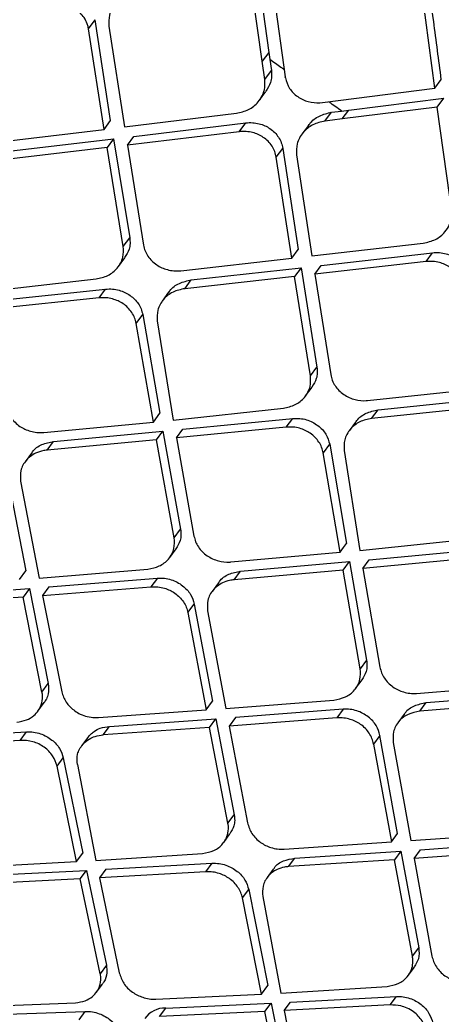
# Model space of a CAD drawing. Extents: x 832 to 912, y 781 to 934.
# Drawn here: x 896.196 to 896.857, y 879.532 to 881.09 of the extents above; entities that cross this region are included whole.
import ezdxf

# ---------------------------------------------------------------- set-up
doc = ezdxf.new("R2010")
doc.units = 0
doc.header["$MEASUREMENT"] = 0
doc.layers.add('1', color=4, linetype='Continuous')

# ---------------------------------------------------------------- blocks, each defined once
blk = doc.blocks.new('2026 SOVEREIGN HL')
at = {"layer": '1', "color": 3, "linetype": 'Continuous', "lineweight": 25}
for p, q in [((64.8382, 84.0762), (64.8566, 83.9445)), ((64.86, 84.0666), (64.8825, 83.906)), ((64.8464, 83.9305), (64.8278, 84.0622)), ((65.1167, 83.8882), (65.0955, 84.0505)), ((64.5742, 83.9814), (64.5844, 83.9953)), ((64.6089, 83.8376), (64.5844, 83.9953)), ((64.5987, 83.8238), (64.5741, 83.9814)), ((64.6062, 83.9855), (64.6305, 83.8276)), ((64.8567, 83.9445), (64.8464, 83.9305)), ((64.8566, 83.9444), (64.8582, 83.9335)), ((64.8505, 83.9019), (64.8464, 83.9305)), ((64.8582, 83.9335), (64.8608, 83.9159)), ((64.8505, 83.9019), (64.8608, 83.9159)), ((64.8828, 83.9044), (64.8825, 83.906)), ((65.1167, 83.8882), (65.127, 83.9022)), ((64.8421, 83.8695), (64.8523, 83.8834)), ((64.9406, 83.8658), (65.1167, 83.8882)), ((64.9367, 83.8655), (64.9406, 83.8658)), ((64.9821, 83.8541), (65.131, 83.8729)), ((65.1207, 83.8589), (65.1309, 83.8729)), ((64.6305, 83.8276), (64.806, 83.849)), ((64.9447, 83.8368), (64.955, 83.8507)), ((64.955, 83.8507), (64.9705, 83.8526)), ((64.9705, 83.8526), (64.9821, 83.8541)), ((65.1206, 83.8589), (64.9718, 83.8402)), ((64.9718, 83.8402), (64.9821, 83.8541)), ((65.1403, 83.7179), (65.1206, 83.8589)), ((64.5987, 83.8238), (64.6089, 83.8376)), ((64.6453, 83.8129), (64.8205, 83.8341)), ((64.8103, 83.8202), (64.8205, 83.8341)), ((64.4239, 83.8031), (64.5987, 83.8238)), ((64.8103, 83.8202), (64.6351, 83.799)), ((64.9188, 83.8302), (64.9086, 83.8163)), ((64.4404, 83.7888), (64.6135, 83.8091)), ((64.6135, 83.809), (64.6033, 83.7953)), ((64.6135, 83.8091), (64.6388, 83.6542)), ((64.6351, 83.799), (64.6453, 83.8128)), ((64.6033, 83.7953), (64.4303, 83.7751)), ((64.6286, 83.6405), (64.6033, 83.7953)), ((64.6351, 83.799), (64.6605, 83.6425)), ((64.8685, 83.7801), (64.8787, 83.794)), ((64.8787, 83.794), (64.9028, 83.6358)), ((64.9003, 83.784), (64.9243, 83.6256)), ((64.8927, 83.622), (64.8684, 83.7801)), ((64.6286, 83.6405), (64.6388, 83.6542)), ((64.9243, 83.6256), (65.0988, 83.6458)), ((64.8927, 83.622), (64.9028, 83.6358)), ((64.9389, 83.6108), (65.1133, 83.6306)), ((65.1031, 83.6168), (65.1132, 83.6306)), ((64.621, 83.609), (64.6311, 83.6227)), ((64.7187, 83.6026), (64.8927, 83.622)), ((65.1031, 83.6168), (64.9288, 83.597)), ((64.7352, 83.5881), (64.9073, 83.6072)), ((64.9073, 83.6072), (64.8972, 83.5934)), ((64.9073, 83.6072), (64.9322, 83.4517)), ((64.9288, 83.597), (64.9389, 83.6107)), ((64.9288, 83.597), (64.9537, 83.4398)), ((64.4128, 83.5699), (64.5861, 83.5897)), ((64.8972, 83.5934), (64.7251, 83.5744)), ((64.7251, 83.5744), (64.7352, 83.5881)), ((64.9221, 83.438), (64.8972, 83.5934)), ((64.4279, 83.5557), (64.6008, 83.5737)), ((64.5907, 83.56), (64.6008, 83.5737)), ((64.6998, 83.5687), (64.6897, 83.555)), ((64.5907, 83.56), (64.4179, 83.5421)), ((64.649, 83.5201), (64.6591, 83.5338)), ((64.6759, 83.3656), (64.649, 83.5201)), ((64.6591, 83.5338), (64.6859, 83.3792)), ((64.682, 83.524), (64.7071, 83.3686)), ((64.9221, 83.438), (64.9322, 83.4517)), ((64.9144, 83.4065), (64.9244, 83.4202)), ((65.0116, 83.3994), (65.1846, 83.4176)), ((65.0279, 83.3847), (65.1992, 83.4026)), ((64.6759, 83.3656), (64.6859, 83.3792)), ((64.7071, 83.3686), (64.8796, 83.3873)), ((65.189, 83.3889), (65.0178, 83.3711)), ((65.0178, 83.3711), (65.0279, 83.3847)), ((64.5043, 83.3493), (64.6759, 83.3656)), ((64.7221, 83.3542), (64.8942, 83.3711)), ((64.8841, 83.3575), (64.8942, 83.3711)), ((64.9927, 83.3654), (64.9826, 83.3518)), ((64.5194, 83.3352), (64.6909, 83.3512)), ((64.6809, 83.3376), (64.6909, 83.3512)), ((64.6909, 83.3512), (64.7185, 83.1976)), ((64.712, 83.3406), (64.7221, 83.3542)), ((64.8841, 83.3575), (64.7121, 83.3406)), ((64.6809, 83.3376), (64.5094, 83.3216)), ((64.5094, 83.3216), (64.5194, 83.3352)), ((64.7085, 83.1841), (64.6808, 83.3376)), ((64.712, 83.3406), (64.7395, 83.1869)), ((64.4848, 83.3168), (64.4748, 83.3032)), ((64.952, 83.3307), (64.942, 83.3171)), ((64.9683, 83.1617), (64.942, 83.3171)), ((64.9521, 83.3307), (64.9783, 83.1753)), ((64.9749, 83.3208), (64.9993, 83.1646)), ((64.4469, 83.2836), (64.4762, 83.1323)), ((64.4679, 83.2728), (64.4971, 83.1213)), ((64.7085, 83.1841), (64.7185, 83.1976)), ((64.9993, 83.1646), (65.171, 83.1822)), ((64.7014, 83.1535), (64.7114, 83.167)), ((64.7974, 83.1464), (64.9683, 83.1617)), ((65.0142, 83.15), (65.1855, 83.1658)), ((64.8124, 83.1321), (64.9831, 83.1471)), ((64.9731, 83.1336), (64.9831, 83.1471)), ((64.9831, 83.1471), (65.01, 82.9926)), ((65.1754, 83.1522), (65.0041, 83.1364)), ((65.0041, 83.1364), (65.0142, 83.1499)), ((64.4663, 83.1189), (64.4762, 83.1323)), ((64.4971, 83.1213), (64.667, 83.1352)), ((64.9731, 83.1336), (64.8024, 83.1186)), ((64.8024, 83.1186), (64.8124, 83.1321)), ((65, 82.9791), (64.9731, 83.1336)), ((65.0041, 83.1364), (65.0309, 82.9816)), ((64.5123, 83.1073), (64.6821, 83.121)), ((64.6821, 83.121), (64.6721, 83.1076)), ((64.7779, 83.1138), (64.7679, 83.1003)), ((64.3143, 83.0924), (64.4816, 83.105)), ((64.4816, 83.1049), (64.4717, 83.0915)), ((64.4816, 83.105), (64.5112, 82.956)), ((64.5024, 83.0939), (64.6721, 83.1076)), ((64.5123, 83.1073), (64.5024, 83.0939)), ((64.4717, 83.0915), (64.3044, 83.0791)), ((64.5013, 82.9426), (64.4717, 83.0915)), ((64.5024, 83.0939), (64.5322, 82.9433)), ((64.73, 83.0671), (64.7399, 83.0806)), ((64.73, 83.0671), (64.7586, 82.9149)), ((64.7399, 83.0806), (64.7685, 82.9283)), ((64.7609, 83.0697), (64.7892, 82.9172)), ((65.01, 82.9926), (65, 82.9791)), ((64.9928, 82.9483), (65.0028, 82.9618)), ((64.5013, 82.9426), (64.5112, 82.956)), ((65.0883, 82.9406), (65.2585, 82.9549)), ((64.7586, 82.9149), (64.7685, 82.9283)), ((64.7892, 82.9172), (64.9585, 82.9302)), ((65.1032, 82.9261), (65.2731, 82.9401)), ((64.4948, 82.9127), (64.5048, 82.9262)), ((64.59, 82.9028), (64.7586, 82.9149)), ((64.9734, 82.9158), (64.8043, 82.903)), ((64.9734, 82.9158), (64.9635, 82.9023)), ((65.2632, 82.9266), (65.0932, 82.9126)), ((65.0932, 82.9126), (65.1032, 82.9261)), ((64.6069, 82.889), (64.7737, 82.9007)), ((64.7638, 82.8873), (64.7737, 82.9007)), ((64.7737, 82.9007), (64.8025, 82.7506)), ((64.8043, 82.903), (64.7944, 82.8895)), ((64.9635, 82.9023), (64.7944, 82.8895)), ((65.0687, 82.9079), (65.0588, 82.8944)), ((64.3098, 82.8702), (64.4769, 82.8804)), ((64.4671, 82.8671), (64.4769, 82.8804)), ((64.5971, 82.8756), (64.6069, 82.889)), ((64.7638, 82.8873), (64.5971, 82.8756)), ((64.7926, 82.7372), (64.7638, 82.8873)), ((64.7944, 82.8895), (64.8233, 82.7378)), ((64.4671, 82.8671), (64.3, 82.8569)), ((64.5732, 82.8717), (64.5633, 82.8583)), ((65.0308, 82.8748), (65.0209, 82.8613)), ((65.0586, 82.7214), (65.0309, 82.8748)), ((65.0209, 82.8613), (65.0487, 82.708)), ((65.0517, 82.8637), (65.0792, 82.7101)), ((64.5249, 82.8265), (64.5347, 82.8399)), ((64.5347, 82.8399), (64.5655, 82.6906)), ((64.5556, 82.6772), (64.5249, 82.8265)), ((64.5568, 82.829), (64.5858, 82.6789)), ((64.7926, 82.7372), (64.8025, 82.7506)), ((64.786, 82.7073), (64.7959, 82.7206)), ((65.0487, 82.708), (65.0586, 82.7214)), ((65.0792, 82.7101), (65.2478, 82.7222)), ((64.8808, 82.6967), (65.0487, 82.708)), ((64.8975, 82.6826), (65.0636, 82.6936)), ((65.0636, 82.6935), (65.0537, 82.6802)), ((65.0636, 82.6936), (65.0916, 82.5423)), ((65.0843, 82.6822), (65.0942, 82.6956)), ((65.2527, 82.6941), (65.0843, 82.6822)), ((65.0942, 82.6957), (65.2626, 82.7076)), ((64.5556, 82.6772), (64.5655, 82.6905)), ((64.5859, 82.6789), (64.7528, 82.6901)), ((64.8876, 82.6693), (64.8975, 82.6826)), ((65.0537, 82.6802), (64.8876, 82.6693)), ((65.0817, 82.5289), (65.0537, 82.6802)), ((65.0843, 82.6822), (65.1123, 82.5293)), ((64.3897, 82.6686), (64.5556, 82.6772)), ((64.4053, 82.6551), (64.5711, 82.6635)), ((64.5613, 82.6502), (64.5711, 82.6635)), ((64.5711, 82.6635), (64.6023, 82.5148)), ((64.6013, 82.6651), (64.5914, 82.6518)), ((64.6013, 82.6651), (64.7679, 82.6746)), ((64.7581, 82.6613), (64.7679, 82.6746)), ((64.8638, 82.6654), (64.8539, 82.6521)), ((64.5613, 82.6502), (64.3955, 82.6418)), ((64.5925, 82.5015), (64.5613, 82.6502)), ((64.7581, 82.6613), (64.5914, 82.6518)), ((64.5914, 82.6518), (64.6225, 82.5029)), ((64.8155, 82.6202), (64.8253, 82.6335)), ((64.8253, 82.6335), (64.8551, 82.483)), ((64.8453, 82.4697), (64.8154, 82.6202)), ((64.8473, 82.6225), (64.8754, 82.4712)), ((65.0817, 82.5289), (65.0916, 82.5423)), ((64.6023, 82.5148), (64.5925, 82.5015)), ((65.075, 82.4988), (65.0849, 82.5121)), ((64.5864, 82.4723), (64.5961, 82.4854)), ((64.8453, 82.4697), (64.8551, 82.483)), ((64.8754, 82.4712), (65.0419, 82.4817)), ((64.6798, 82.4617), (64.8453, 82.4697)), ((64.8906, 82.4572), (65.0567, 82.466)), ((65.0469, 82.4527), (65.0567, 82.466)), ((64.3894, 82.45), (64.5536, 82.4562)), ((64.6854, 82.4346), (64.6952, 82.4479)), ((64.6952, 82.4479), (64.8605, 82.4557)), ((64.8507, 82.4424), (64.8605, 82.4556)), ((64.8605, 82.4557), (64.8908, 82.3057)), ((64.8808, 82.4439), (64.8906, 82.4572)), ((65.0469, 82.4527), (64.8808, 82.4439)), ((64.8808, 82.4439), (64.9109, 82.2937)), ((64.4051, 82.4366), (64.5691, 82.4426)), ((64.5594, 82.4294), (64.5691, 82.4426)), ((64.8507, 82.4424), (64.6854, 82.4346)), ((64.881, 82.2924), (64.8507, 82.4424))]:
    blk.add_line(p, q, dxfattribs=at)
at = {"layer": '1', "color": 3, "linetype": 'Continuous', "lineweight": 25, "flags": 128}
for points in [[(64.9718, 83.8402), (64.9566, 83.8383), (64.9447, 83.8368)], [(64.9683, 83.1617), (64.9739, 83.1693), (64.9783, 83.1753)]]:
    blk.add_lwpolyline(points, dxfattribs=at)
at = {"layer": '1', "color": 3, "linetype": 'Continuous', "lineweight": 25}
blk.add_arc((64.6944, 82.4083), 0.0396, 88.904, 144.0292, dxfattribs=at)
for points, knots in [([(60.9581, 83.4182), (60.9999, 83.4417), (61.0835, 83.4888), (61.2262, 83.5718), (61.3857, 83.6657), (61.5658, 83.7739), (61.7673, 83.8967), (61.988, 84.0361), (62.2256, 84.1869), (62.5032, 84.3644), (62.8211, 84.5669), (63.1772, 84.7911), (63.5405, 85.0162), (63.9097, 85.2407), (64.2827, 85.4635), (64.5339, 85.6098), (64.6594, 85.6829)], [0, 0, 0, 0, 0.06234, 0.124818, 0.187363, 0.250453, 0.313852, 0.376637, 0.439459, 0.502671, 0.586016, 0.668823, 0.751617, 0.834543, 0.917364, 1, 1, 1, 1]), ([(61.034, 83.3702), (61.0772, 83.3918), (61.1638, 83.4351), (61.3119, 83.5102), (61.4759, 83.5991), (61.6599, 83.7039), (61.8638, 83.8264), (62.0846, 83.9668), (62.3197, 84.1203), (62.5918, 84.3018), (62.9007, 84.5097), (63.2449, 84.7406), (63.5953, 84.9725), (63.9512, 85.2034), (64.3112, 85.4317), (64.5548, 85.58), (64.6765, 85.6541)], [0, 0, 0, 0, 0.062319, 0.124752, 0.187451, 0.250906, 0.314486, 0.37751, 0.440611, 0.503895, 0.587131, 0.669779, 0.75236, 0.835034, 0.917583, 1, 1, 1, 1]), ([(61.2237, 83.256), (61.2304, 83.2592), (61.2683, 83.2768), (61.341, 83.31), (61.4329, 83.3563), (61.5247, 83.4038), (61.6148, 83.449), (61.7206, 83.5024), (61.8439, 83.5678), (61.985, 83.6468), (62.1483, 83.7348), (62.3177, 83.8279), (62.5018, 83.9303), (62.6996, 84.041), (62.9106, 84.1598), (63.1276, 84.282), (63.348, 84.4045), (63.5755, 84.5296), (63.7833, 84.6431), (63.9652, 84.741), (64.1251, 84.8263), (64.2952, 84.9157), (64.4638, 85.0039), (64.6122, 85.0809), (64.7005, 85.1248), (64.7387, 85.1439)], [0, 0, 0, 0, 0.009738, 0.054601, 0.100033, 0.132056, 0.170262, 0.205637, 0.248795, 0.300159, 0.346151, 0.397485, 0.446641, 0.498592, 0.555879, 0.611205, 0.664279, 0.72109, 0.779345, 0.816197, 0.852883, 0.894557, 0.93795, 0.973138, 1, 1, 1, 1]), ([(64.7458, 85.1303), (64.6056, 85.0588), (64.3249, 84.9158), (63.91, 84.6963), (63.5014, 84.4735), (63.1005, 84.2514), (62.7613, 84.0591), (62.4805, 83.9024), (62.256, 83.7767), (62.0412, 83.6626), (61.8266, 83.545), (61.6084, 83.4394), (61.403, 83.3378), (61.2837, 83.2832), (61.2239, 83.2558)], [0, 0, 0, 0, 0.099305, 0.198803, 0.298385, 0.398317, 0.498406, 0.560918, 0.623789, 0.687365, 0.750255, 0.83339, 0.916533, 1, 1, 1, 1]), ([(65.127, 83.9022), (65.123, 83.9324), (65.1158, 83.9864), (65.1089, 84.0407), (65.1059, 84.0645)], [0, 0, 0, 0, 0.5599945, 1, 1, 1, 1]), ([(64.6508, 84.0386), (64.6443, 84.0371), (64.6312, 84.034), (64.618, 84.0232), (64.6106, 84.0123), (64.6057, 84.0006), (64.606, 83.9914), (64.6062, 83.9855)], [0, 0, 0, 0, 0.248319, 0.498835, 0.639342, 0.769725, 1, 1, 1, 1]), ([(64.5742, 83.9814), (64.5742, 83.9815), (64.5741, 83.9818), (64.574, 83.9825), (64.5736, 83.9851), (64.5719, 83.9907), (64.568, 83.9986), (64.5615, 84.0065), (64.5517, 84.0144), (64.5396, 84.0196), (64.5264, 84.0217), (64.5193, 84.0212), (64.5156, 84.021)], [0, 0, 0, 0, 0.00357, 0.009895, 0.031043, 0.10766, 0.251163, 0.375149, 0.501387, 0.730502, 0.860212, 1, 1, 1, 1]), ([(64.8809, 83.9172), (64.8792, 83.9184), (64.8716, 83.9239), (64.8641, 83.9293), (64.8582, 83.9335)], [0, 0, 0, 0, 0.23084, 1, 1, 1, 1]), ([(64.8608, 83.9159), (64.861, 83.9127), (64.8615, 83.9064), (64.8595, 83.895), (64.8548, 83.888), (64.8519, 83.8837)], [0, 0, 0, 0, 0.275216, 0.549704, 1, 1, 1, 1]), ([(64.806, 83.849), (64.8125, 83.8505), (64.8256, 83.8535), (64.839, 83.8645), (64.8465, 83.8758), (64.851, 83.8877), (64.8507, 83.8965), (64.8505, 83.9019)], [0, 0, 0, 0, 0.249171, 0.498364, 0.65225, 0.787138, 1, 1, 1, 1]), ([(64.8827, 83.9044), (64.8845, 83.8988), (64.8879, 83.8875), (64.9013, 83.8744), (64.9183, 83.8661), (64.9306, 83.8657), (64.9367, 83.8655)], [0, 0, 0, 0, 0.2506431, 0.5012757, 0.7504956, 1, 1, 1, 1]), ([(64.9705, 83.8527), (64.9641, 83.8573), (64.9574, 83.8621), (64.9508, 83.8669), (64.9505, 83.8671)], [0, 0, 0, 0, 0.961361, 1, 1, 1, 1]), ([(64.919, 83.8301), (64.9196, 83.8309), (64.9236, 83.8372), (64.9354, 83.846), (64.9485, 83.8492), (64.955, 83.8507)], [0, 0, 0, 0, 0.076209, 0.541849, 1, 1, 1, 1]), ([(64.8205, 83.8341), (64.8242, 83.8343), (64.8312, 83.8348), (64.8444, 83.8325), (64.8564, 83.8273), (64.8662, 83.8192), (64.8722, 83.8116), (64.8767, 83.8031), (64.878, 83.7971), (64.8787, 83.794)], [0, 0, 0, 0, 0.139117, 0.268703, 0.499144, 0.623916, 0.748621, 0.873791, 1, 1, 1, 1]), ([(64.9447, 83.8368), (64.9382, 83.8353), (64.9252, 83.8323), (64.912, 83.8216), (64.9046, 83.8107), (64.8998, 83.799), (64.9001, 83.7898), (64.9003, 83.784)], [0, 0, 0, 0, 0.24818, 0.498562, 0.639637, 0.770266, 1, 1, 1, 1]), ([(64.8685, 83.7801), (64.8678, 83.7832), (64.8665, 83.7893), (64.862, 83.7978), (64.8559, 83.8054), (64.8461, 83.8134), (64.8341, 83.8187), (64.821, 83.8209), (64.814, 83.8205), (64.8103, 83.8202)], [0, 0, 0, 0, 0.126587, 0.251981, 0.376768, 0.501466, 0.731679, 0.861094, 1, 1, 1, 1]), ([(65.0988, 83.6457), (65.1053, 83.6472), (65.1184, 83.6502), (65.132, 83.6613), (65.1396, 83.6731), (65.1438, 83.6851), (65.1433, 83.6935), (65.1431, 83.6984)], [0, 0, 0, 0, 0.249244, 0.498103, 0.667592, 0.807697, 1, 1, 1, 1]), ([(64.6388, 83.6542), (64.6391, 83.6511), (64.6397, 83.645), (64.6379, 83.634), (64.6334, 83.6272), (64.6307, 83.623)], [0, 0, 0, 0, 0.275279, 0.547609, 1, 1, 1, 1]), ([(64.5861, 83.5897), (64.5925, 83.5911), (64.6052, 83.5939), (64.6179, 83.6042), (64.6249, 83.6146), (64.6293, 83.6259), (64.6289, 83.6348), (64.6287, 83.6405)], [0, 0, 0, 0, 0.249119, 0.498878, 0.638423, 0.768487, 1, 1, 1, 1]), ([(64.6605, 83.6425), (64.6612, 83.6395), (64.6625, 83.6336), (64.6671, 83.6252), (64.6732, 83.6177), (64.683, 83.6097), (64.695, 83.6044), (64.7081, 83.602), (64.7151, 83.6024), (64.7187, 83.6026)], [0, 0, 0, 0, 0.124644, 0.249438, 0.374891, 0.501306, 0.731908, 0.861297, 1, 1, 1, 1]), ([(65.1133, 83.6307), (65.1169, 83.6309), (65.124, 83.6313), (65.1374, 83.6288), (65.1523, 83.6219), (65.1633, 83.6104), (65.169, 83.5993), (65.1703, 83.5932), (65.171, 83.5901)], [0, 0, 0, 0, 0.139084, 0.270943, 0.512757, 0.746541, 0.87123, 1, 1, 1, 1]), ([(65.1608, 83.5763), (65.1608, 83.5765), (65.1608, 83.5772), (65.1605, 83.5791), (65.1591, 83.5849), (65.1553, 83.5929), (65.1484, 83.6016), (65.1387, 83.6097), (65.1267, 83.6151), (65.1136, 83.6175), (65.1067, 83.6171), (65.1031, 83.6169)], [0, 0, 0, 0, 0.009804, 0.025574, 0.075749, 0.251608, 0.376062, 0.50198, 0.733156, 0.862122, 1, 1, 1, 1]), ([(64.7003, 83.5684), (64.7008, 83.5694), (64.7041, 83.5757), (64.7162, 83.5839), (64.7289, 83.5867), (64.7352, 83.5881)], [0, 0, 0, 0, 0.081696, 0.541627, 1, 1, 1, 1]), ([(64.6008, 83.5737), (64.6045, 83.5739), (64.6117, 83.5742), (64.6251, 83.5716), (64.64, 83.5647), (64.6511, 83.5535), (64.657, 83.5428), (64.6584, 83.5368), (64.6591, 83.5338)], [0, 0, 0, 0, 0.141901, 0.275253, 0.515721, 0.748526, 0.872903, 1, 1, 1, 1]), ([(64.7251, 83.5744), (64.7187, 83.5731), (64.7059, 83.5703), (64.6931, 83.5601), (64.6861, 83.5498), (64.6815, 83.5386), (64.6818, 83.5297), (64.682, 83.524)], [0, 0, 0, 0, 0.249154, 0.498897, 0.637671, 0.767493, 1, 1, 1, 1]), ([(64.649, 83.5201), (64.6483, 83.5231), (64.6469, 83.529), (64.6423, 83.5373), (64.6362, 83.5448), (64.6265, 83.5528), (64.6145, 83.5581), (64.6015, 83.5605), (64.5944, 83.5602), (64.5907, 83.56)], [0, 0, 0, 0, 0.125223, 0.250218, 0.375387, 0.501154, 0.729251, 0.859333, 1, 1, 1, 1]), ([(64.9322, 83.4517), (64.9325, 83.4487), (64.933, 83.4425), (64.9313, 83.4315), (64.9268, 83.4247), (64.924, 83.4204)], [0, 0, 0, 0, 0.274588, 0.5464584, 1, 1, 1, 1]), ([(64.8796, 83.3873), (64.886, 83.3887), (64.8987, 83.3915), (64.9113, 83.4018), (64.9183, 83.4122), (64.9227, 83.4235), (64.9223, 83.4324), (64.9221, 83.438)], [0, 0, 0, 0, 0.248932, 0.498685, 0.639141, 0.769572, 1, 1, 1, 1]), ([(64.9537, 83.4398), (64.9544, 83.4368), (64.9558, 83.4308), (64.9602, 83.4224), (64.9663, 83.4149), (64.9764, 83.4064), (64.9912, 83.4), (65.0044, 83.3984), (65.0108, 83.3993), (65.0116, 83.3993)], [0, 0, 0, 0, 0.125413, 0.250596, 0.375945, 0.501867, 0.750965, 0.971908, 1, 1, 1, 1]), ([(64.446, 83.3892), (64.4467, 83.3863), (64.4481, 83.3805), (64.4527, 83.3723), (64.4589, 83.3649), (64.4687, 83.3569), (64.4806, 83.3515), (64.4936, 83.3489), (64.5006, 83.3492), (64.5043, 83.3493)], [0, 0, 0, 0, 0.12318, 0.247542, 0.37345, 0.501011, 0.729439, 0.859516, 1, 1, 1, 1]), ([(64.9929, 83.3653), (64.9934, 83.3662), (64.9973, 83.3721), (65.0087, 83.3806), (65.0215, 83.3833), (65.0279, 83.3847)], [0, 0, 0, 0, 0.081266, 0.535892, 1, 1, 1, 1]), ([(64.8942, 83.3712), (64.8978, 83.3713), (64.905, 83.3716), (64.9156, 83.3694), (64.9253, 83.3656), (64.9363, 83.3586), (64.9473, 83.3471), (64.9505, 83.3361), (64.9521, 83.3307)], [0, 0, 0, 0, 0.14028, 0.275798, 0.40675, 0.533349, 0.773523, 1, 1, 1, 1]), ([(65.0178, 83.3711), (65.0114, 83.3697), (64.9987, 83.3671), (64.986, 83.3569), (64.9789, 83.3466), (64.9743, 83.3353), (64.9746, 83.3265), (64.9749, 83.3208)], [0, 0, 0, 0, 0.249009, 0.498711, 0.638401, 0.768549, 1, 1, 1, 1]), ([(64.942, 83.3171), (64.9413, 83.3201), (64.9399, 83.3261), (64.9354, 83.3344), (64.9293, 83.3419), (64.9196, 83.35), (64.9077, 83.3555), (64.8947, 83.358), (64.8878, 83.3577), (64.8841, 83.3575)], [0, 0, 0, 0, 0.125916, 0.251177, 0.376208, 0.501351, 0.731, 0.860632, 1, 1, 1, 1]), ([(64.4853, 83.3165), (64.4857, 83.3174), (64.4888, 83.3234), (64.5007, 83.3313), (64.5132, 83.3339), (64.5194, 83.3352)], [0, 0, 0, 0, 0.075552, 0.537934, 1, 1, 1, 1]), ([(64.5094, 83.3216), (64.5094, 83.3216), (64.5092, 83.3216), (64.5087, 83.3216), (64.507, 83.3214), (64.5008, 83.3204), (64.4892, 83.3166), (64.478, 83.3081), (64.4712, 83.2981), (64.4669, 83.2871), (64.4675, 83.2784), (64.4679, 83.2728)], [0, 0, 0, 0, 0.002153, 0.006096, 0.019411, 0.067675, 0.250115, 0.499386, 0.635447, 0.764298, 1, 1, 1, 1]), ([(64.7185, 83.1976), (64.7188, 83.1946), (64.7195, 83.1886), (64.7179, 83.1779), (64.7136, 83.1713), (64.7109, 83.1672)], [0, 0, 0, 0, 0.2777783, 0.5514893, 1, 1, 1, 1]), ([(64.667, 83.1352), (64.6733, 83.1364), (64.6859, 83.1388), (64.6983, 83.1487), (64.7051, 83.1588), (64.7094, 83.1698), (64.7088, 83.1785), (64.7085, 83.1841)], [0, 0, 0, 0, 0.249656, 0.498789, 0.637131, 0.766867, 1, 1, 1, 1]), ([(64.7395, 83.1869), (64.7402, 83.1839), (64.7416, 83.1781), (64.7462, 83.1699), (64.7523, 83.1624), (64.7624, 83.154), (64.777, 83.1474), (64.7901, 83.1457), (64.7966, 83.1464), (64.7974, 83.1464)], [0, 0, 0, 0, 0.124147, 0.248927, 0.374708, 0.501613, 0.750762, 0.968866, 1, 1, 1, 1]), ([(64.7783, 83.1135), (64.7787, 83.1144), (64.7818, 83.1204), (64.7936, 83.1283), (64.8061, 83.1308), (64.8124, 83.1321)], [0, 0, 0, 0, 0.073852, 0.537256, 1, 1, 1, 1]), ([(64.6821, 83.121), (64.6857, 83.1211), (64.693, 83.1213), (64.7036, 83.1189), (64.7133, 83.1149), (64.7243, 83.1078), (64.7351, 83.0965), (64.7384, 83.0858), (64.7399, 83.0806)], [0, 0, 0, 0, 0.142645, 0.280006, 0.412225, 0.539467, 0.778465, 1, 1, 1, 1]), ([(64.8024, 83.1186), (64.8, 83.1183), (64.7936, 83.1175), (64.7817, 83.1132), (64.771, 83.1051), (64.7642, 83.0951), (64.7599, 83.0841), (64.7605, 83.0753), (64.7609, 83.0697)], [0, 0, 0, 0, 0.092743, 0.250078, 0.499309, 0.636421, 0.765643, 1, 1, 1, 1]), ([(64.6721, 83.1076), (64.6758, 83.1077), (64.6828, 83.1078), (64.6957, 83.1051), (64.7075, 83.0996), (64.7171, 83.0915), (64.7232, 83.0841), (64.7278, 83.0759), (64.7293, 83.07), (64.73, 83.0671)], [0, 0, 0, 0, 0.141455, 0.271882, 0.498959, 0.625075, 0.750426, 0.875321, 1, 1, 1, 1]), ([(65.01, 82.9926), (65.0103, 82.9896), (65.0109, 82.9835), (65.0093, 82.9727), (65.005, 82.9661), (65.0023, 82.9621)], [0, 0, 0, 0, 0.2773294, 0.5518724, 1, 1, 1, 1]), ([(64.9585, 82.9302), (64.9648, 82.9314), (64.9774, 82.9337), (64.9898, 82.9436), (64.9966, 82.9537), (65.0008, 82.9648), (65.0003, 82.9735), (65, 82.9791)], [0, 0, 0, 0, 0.249124, 0.498656, 0.638318, 0.768523, 1, 1, 1, 1]), ([(65.0309, 82.9816), (65.0316, 82.9787), (65.033, 82.9728), (65.0375, 82.9645), (65.0435, 82.9569), (65.0532, 82.9487), (65.065, 82.9431), (65.0779, 82.9404), (65.0848, 82.9406), (65.0883, 82.9406)], [0, 0, 0, 0, 0.124862, 0.249862, 0.375238, 0.501294, 0.733362, 0.86243, 1, 1, 1, 1]), ([(64.4617, 82.8957), (64.467, 82.8965), (64.4769, 82.8981), (64.4884, 82.9051), (64.4959, 82.9134), (64.501, 82.9236), (64.503, 82.9338), (64.5018, 82.9404), (64.5014, 82.9426)], [0, 0, 0, 0, 0.213577, 0.40193, 0.56496, 0.702656, 0.901437, 1, 1, 1, 1]), ([(64.5112, 82.956), (64.5117, 82.9505), (64.5123, 82.9421), (64.5088, 82.9322), (64.5059, 82.9281), (64.5046, 82.9263)], [0, 0, 0, 0, 0.51057, 0.789618, 1, 1, 1, 1]), ([(64.5322, 82.9433), (64.534, 82.9376), (64.5368, 82.9291), (64.5452, 82.9193), (64.5527, 82.913), (64.5618, 82.9077), (64.5724, 82.904), (64.5821, 82.9024), (64.588, 82.9027), (64.59, 82.9028)], [0, 0, 0, 0, 0.245676, 0.371928, 0.499862, 0.62257, 0.770386, 0.921293, 1, 1, 1, 1]), ([(65.0309, 82.8748), (65.0293, 82.88), (65.026, 82.8909), (65.0152, 82.9024), (65.0042, 82.9096), (64.9946, 82.9136), (64.9841, 82.916), (64.977, 82.9158), (64.9734, 82.9158)], [0, 0, 0, 0, 0.225393, 0.465709, 0.592601, 0.723853, 0.859601, 1, 1, 1, 1]), ([(65.0932, 82.9126), (65.0869, 82.9114), (65.0743, 82.909), (65.0618, 82.8992), (65.0551, 82.8891), (65.0508, 82.8781), (65.0513, 82.8693), (65.0517, 82.8637)], [0, 0, 0, 0, 0.249172, 0.498697, 0.637195, 0.767016, 1, 1, 1, 1]), ([(65.0692, 82.9076), (65.0696, 82.9085), (65.0727, 82.9146), (65.0845, 82.9224), (65.0969, 82.9248), (65.1032, 82.9261)], [0, 0, 0, 0, 0.072463, 0.536841, 1, 1, 1, 1]), ([(65.0209, 82.8613), (65.0202, 82.8643), (65.0188, 82.8701), (65.0142, 82.8785), (65.0082, 82.8859), (64.9986, 82.8941), (64.9869, 82.8997), (64.974, 82.9025), (64.9671, 82.9024), (64.9635, 82.9023)], [0, 0, 0, 0, 0.125588, 0.250796, 0.375888, 0.501143, 0.730508, 0.860312, 1, 1, 1, 1]), ([(64.4769, 82.8804), (64.4807, 82.8804), (64.488, 82.8805), (64.4988, 82.8778), (64.5085, 82.8735), (64.5194, 82.8662), (64.5299, 82.8551), (64.5332, 82.8448), (64.5347, 82.8399)], [0, 0, 0, 0, 0.146285, 0.286393, 0.42039, 0.548346, 0.785429, 1, 1, 1, 1]), ([(64.5734, 82.8716), (64.5739, 82.8724), (64.5751, 82.8743), (64.5784, 82.8775), (64.5838, 82.882), (64.5933, 82.887), (64.602, 82.8883), (64.6069, 82.889)], [0, 0, 0, 0, 0.082812, 0.178325, 0.363182, 0.63724, 1, 1, 1, 1]), ([(64.5249, 82.8265), (64.5231, 82.8321), (64.5193, 82.8433), (64.5054, 82.8571), (64.4871, 82.8665), (64.4738, 82.8669), (64.4671, 82.8671)], [0, 0, 0, 0, 0.242246, 0.488907, 0.741131, 1, 1, 1, 1]), ([(64.5568, 82.829), (64.5564, 82.8345), (64.5558, 82.843), (64.56, 82.8536), (64.5657, 82.862), (64.5741, 82.8689), (64.5851, 82.874), (64.5928, 82.875), (64.5971, 82.8756)], [0, 0, 0, 0, 0.2373, 0.365614, 0.500158, 0.690579, 0.83051, 1, 1, 1, 1]), ([(65.2939, 79.7025), (64.8285, 80.0795), (64.1129, 80.6591), (62.8118, 81.69), (61.978, 82.3464), (61.3973, 82.8036)], [0, 0, 0, 0, 0.360925, 0.55487, 1, 1, 1, 1]), ([(61.3533, 82.7876), (61.4809, 82.6836), (61.7413, 82.4714), (62.1237, 82.1604), (62.4895, 81.8632), (62.8226, 81.5926), (63.1215, 81.3499), (63.3865, 81.1347), (63.6181, 80.9467), (63.818, 80.7843), (64.0052, 80.6322), (64.1895, 80.4824), (64.3846, 80.3237), (64.5854, 80.1603), (64.7957, 79.9891), (65.0202, 79.8062), (65.2592, 79.6114), (65.5153, 79.4025), (65.7928, 79.1761), (66.1009, 78.9244), (66.4468, 78.6418), (66.8224, 78.3345), (67.2266, 78.0038), (67.6579, 77.651), (68.1234, 77.2704), (68.6072, 76.8749), (68.9361, 76.6068), (69.0982, 76.4746)], [0, 0, 0, 0, 0.049445, 0.100866, 0.148055, 0.191016, 0.22976, 0.263698, 0.293563, 0.319356, 0.341079, 0.366002, 0.390687, 0.416599, 0.443737, 0.472101, 0.503524, 0.536326, 0.571311, 0.611051, 0.655739, 0.705377, 0.75672, 0.812473, 0.872625, 0.937195, 1, 1, 1, 1]), ([(64.8025, 82.7506), (64.8029, 82.7476), (64.8036, 82.7418), (64.8022, 82.7313), (64.7981, 82.7248), (64.7955, 82.7208)], [0, 0, 0, 0, 0.276525, 0.548505, 1, 1, 1, 1]), ([(64.7528, 82.6901), (64.759, 82.6912), (64.7714, 82.6935), (64.7831, 82.7027), (64.7898, 82.7126), (64.7933, 82.7227), (64.7939, 82.7318), (64.7927, 82.7367), (64.7926, 82.7372)], [0, 0, 0, 0, 0.249686, 0.4986, 0.627863, 0.773826, 0.975907, 1, 1, 1, 1]), ([(64.8233, 82.7378), (64.8252, 82.732), (64.8279, 82.7234), (64.8362, 82.7135), (64.8457, 82.7053), (64.8575, 82.6996), (64.8703, 82.6966), (64.8772, 82.6967), (64.8808, 82.6967)], [0, 0, 0, 0, 0.247208, 0.373116, 0.500372, 0.730928, 0.860726, 1, 1, 1, 1]), ([(64.8642, 82.6651), (64.8647, 82.666), (64.8676, 82.6719), (64.8792, 82.6793), (64.8914, 82.6815), (64.8975, 82.6826)], [0, 0, 0, 0, 0.0779, 0.539102, 1, 1, 1, 1]), ([(64.7679, 82.6746), (64.7716, 82.6746), (64.7787, 82.6747), (64.7893, 82.672), (64.7989, 82.6678), (64.8098, 82.6605), (64.8204, 82.6492), (64.8237, 82.6386), (64.8253, 82.6335)], [0, 0, 0, 0, 0.143059, 0.280833, 0.413399, 0.540878, 0.779827, 1, 1, 1, 1]), ([(64.8876, 82.6693), (64.8855, 82.6691), (64.8793, 82.6684), (64.8676, 82.6646), (64.857, 82.6568), (64.8505, 82.6472), (64.8464, 82.6366), (64.8469, 82.628), (64.8473, 82.6225)], [0, 0, 0, 0, 0.084091, 0.250227, 0.499453, 0.635502, 0.764379, 1, 1, 1, 1]), ([(64.8155, 82.6202), (64.8147, 82.6231), (64.8132, 82.6288), (64.8086, 82.637), (64.8026, 82.6444), (64.7931, 82.6525), (64.7814, 82.6583), (64.7687, 82.6613), (64.7617, 82.6613), (64.7581, 82.6613)], [0, 0, 0, 0, 0.124417, 0.24923, 0.374666, 0.500864, 0.726916, 0.85766, 1, 1, 1, 1]), ([(65.0916, 82.5423), (65.0921, 82.5363), (65.0929, 82.5253), (65.0871, 82.5164), (65.0845, 82.5124)], [0, 0, 0, 0, 0.545213, 1, 1, 1, 1]), ([(65.0419, 82.4817), (65.048, 82.4828), (65.0604, 82.485), (65.0733, 82.4952), (65.0803, 82.5069), (65.0826, 82.517), (65.0827, 82.5243), (65.082, 82.5277), (65.0817, 82.5289)], [0, 0, 0, 0, 0.24941, 0.498315, 0.694223, 0.843109, 0.944921, 1, 1, 1, 1]), ([(65.1123, 82.5293), (65.1131, 82.5264), (65.1145, 82.5206), (65.119, 82.5123), (65.125, 82.5048), (65.1345, 82.4965), (65.1463, 82.4906), (65.159, 82.4876), (65.1658, 82.4877), (65.1693, 82.4877)], [0, 0, 0, 0, 0.12464, 0.249579, 0.375006, 0.501105, 0.733802, 0.862799, 1, 1, 1, 1]), ([(64.6023, 82.5148), (64.6027, 82.5108), (64.6037, 82.5018), (64.6007, 82.4916), (64.5968, 82.4867), (64.5959, 82.4856)], [0, 0, 0, 0, 0.37453, 0.861383, 1, 1, 1, 1]), ([(64.5536, 82.4562), (64.5589, 82.4569), (64.5689, 82.4582), (64.5802, 82.465), (64.5876, 82.4731), (64.5925, 82.4831), (64.5938, 82.4921), (64.5932, 82.4988), (64.5927, 82.5008), (64.5925, 82.5015)], [0, 0, 0, 0, 0.215681, 0.405575, 0.569529, 0.70757, 0.90513, 0.965334, 1, 1, 1, 1]), ([(64.6225, 82.5029), (64.6243, 82.4973), (64.6271, 82.4888), (64.6354, 82.479), (64.6449, 82.4709), (64.6566, 82.465), (64.6693, 82.4618), (64.6762, 82.4617), (64.6798, 82.4617)], [0, 0, 0, 0, 0.244999, 0.371432, 0.500162, 0.727136, 0.857942, 1, 1, 1, 1]), ([(65.0567, 82.466), (65.0603, 82.466), (65.0673, 82.466), (65.0777, 82.4633), (65.0872, 82.4592), (65.098, 82.4519), (65.1088, 82.4403), (65.1121, 82.4295), (65.1137, 82.4243)], [0, 0, 0, 0, 0.139994, 0.275553, 0.406783, 0.533803, 0.774502, 1, 1, 1, 1]), ([(65.1039, 82.411), (65.1031, 82.4139), (65.1017, 82.4197), (65.0971, 82.428), (65.0911, 82.4355), (65.0832, 82.4424), (65.0739, 82.4478), (65.0615, 82.4524), (65.0525, 82.4526), (65.0469, 82.4527)], [0, 0, 0, 0, 0.125473, 0.250635, 0.37568, 0.500753, 0.651452, 0.784935, 1, 1, 1, 1]), ([(64.5691, 82.4426), (64.5729, 82.4425), (64.5802, 82.4424), (64.5909, 82.4394), (64.6006, 82.4349), (64.6113, 82.4274), (64.6215, 82.4162), (64.6248, 82.4061), (64.6264, 82.4013)], [0, 0, 0, 0, 0.147983, 0.289396, 0.424234, 0.552566, 0.788815, 1, 1, 1, 1])]:
    blk.add_open_spline(points, degree=3, knots=knots, dxfattribs=at)

msp = doc.modelspace()

# ---------------------------------------------------------------- block references
at = {"layer": '1'}
msp.add_blockref('2026 SOVEREIGN HL', (831.7292, 797.0948), dxfattribs=at)

doc.saveas('drawing.dxf')
